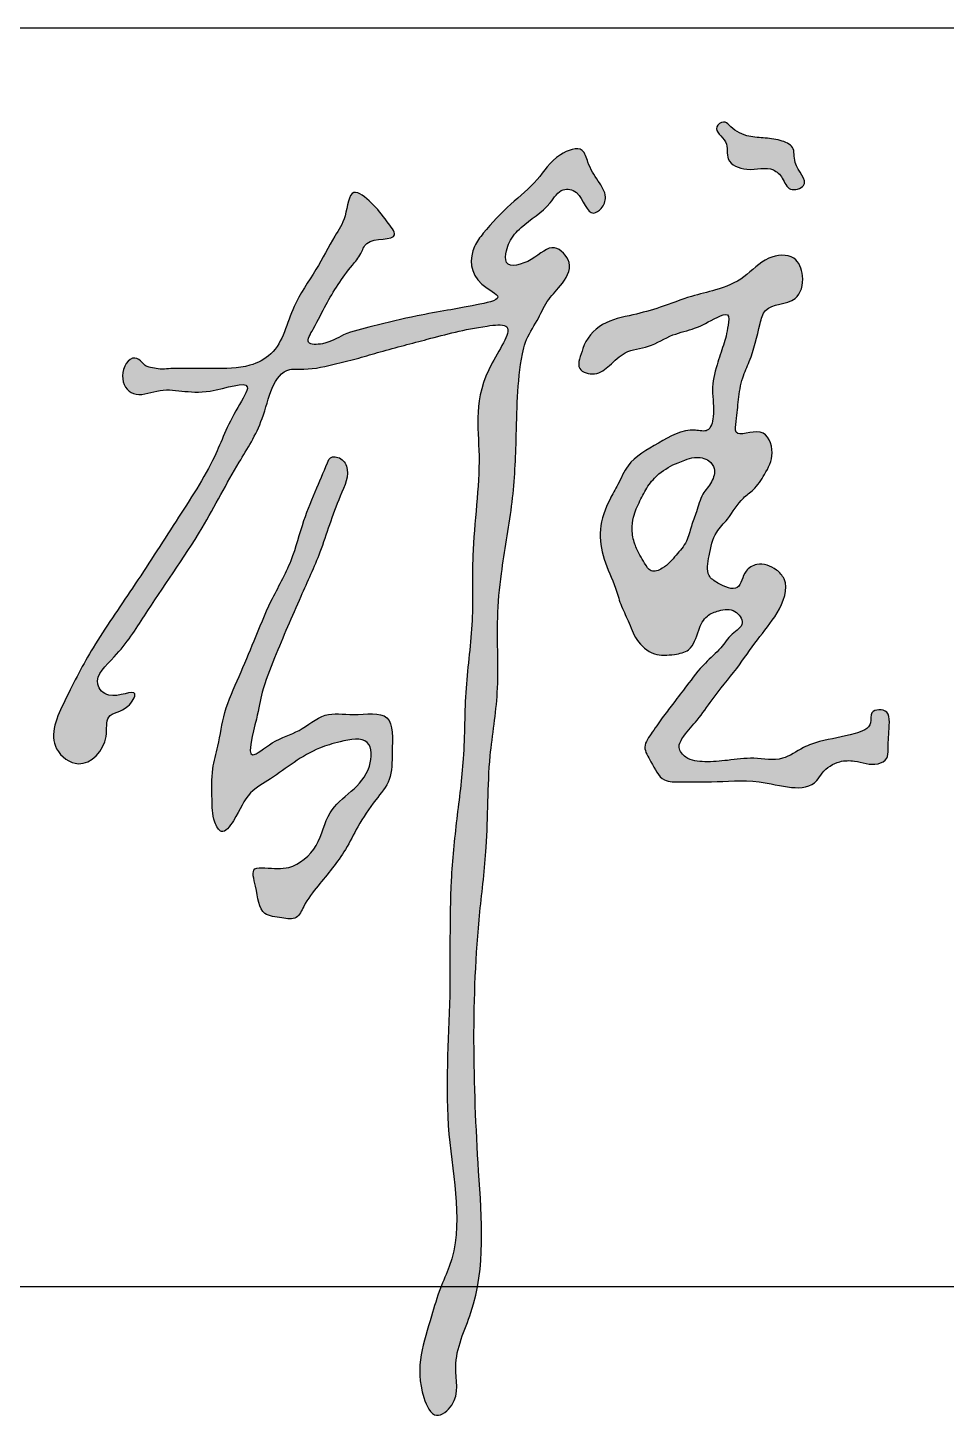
# Model space of a CAD drawing. Extents: x -534 to 560, y 572 to 1344.
# Drawn here: x 526.43 to 535.91, y 791.6 to 806 of the extents above; entities that cross this region are included whole.
import ezdxf

# ---------------------------------------------------------------- set-up
doc = ezdxf.new("R2010")
doc.units = 0
doc.header["$LTSCALE"] = 1000
doc.header["$MEASUREMENT"] = 0
doc.layers.add('TK', color=7, linetype='Continuous')
doc.layers.add('外轮廓线', color=2, linetype='Continuous')

# ---------------------------------------------------------------- blocks, each defined once
blk = doc.blocks.new('BFGGFHBDRSGS')
at = {"layer": 'TK', "lineweight": 25}
h = blk.add_hatch(color=4, dxfattribs=at)
edge = h.paths.add_edge_path()
edge.add_spline(control_points=[(383048.7, -197907.7), (383060.7, -197907.7), (383077.6, -197907.5), (383105.2, -197908.2), (383133.6, -197893.7), (383139.7, -197859), (383160.8, -197831), (383173.4, -197805.3), (383185.4, -197788.3), (383186.9, -197761.1), (383207.6, -197777.9), (383214.4, -197787.5), (383230.1, -197807.5), (383200.9, -197802.4), (383196.7, -197817.6), (383183.7, -197832), (383170.1, -197853.3), (383161.5, -197871.5), (383151, -197889.2), (383170.3, -197888.6), (383183.4, -197879.3), (383210.2, -197873.3), (383236.7, -197866.4), (383265.8, -197861.4), (383283.3, -197858.2), (383313.6, -197852.2), (383283.2, -197839), (383282.1, -197815), (383297.4, -197795.1), (383314.1, -197777.6), (383337.5, -197758.8), (383348.8, -197738.8), (383372.6, -197729.7), (383377.2, -197746.8), (383383.9, -197757.6), (383392.4, -197769.9), (383388.7, -197780.4), (383376.1, -197788.6), (383372.7, -197767.1), (383354.6, -197763.5), (383344.3, -197782.2), (383326.9, -197791.1), (383314.8, -197804.9), (383311.7, -197814.4), (383309.9, -197829.4), (383334.7, -197822.4), (383348, -197806), (383366.9, -197824.5), (383355.7, -197841.9), (383343.4, -197854), (383336.5, -197870.7), (383327.4, -197883.4), (383320.5, -197915.7), (383320.4, -197959.3), (383317.2, -198017.8), (383308.2, -198064.3), (383303.5, -198113.8), (383307.2, -198162.4), (383296.4, -198222.7), (383297.9, -198281.1), (383283.7, -198390.6), (383286.1, -198512.9), (383297.1, -198637.2), (383266.8, -198695.2), (383276.4, -198727.1), (383254.4, -198744.6), (383236.5, -198705.7), (383249, -198674.2), (383258.3, -198639.6), (383280, -198595.1), (383259.9, -198513.1), (383268.9, -198412.4), (383265.8, -198328.4), (383272.2, -198265.8), (383279, -198215.1), (383278.4, -198162.3), (383286.4, -198108.8), (383283.4, -198047.5), (383294.8, -197976.2), (383283.2, -197923.7), (383321.9, -197870.9), (383281.8, -197875.6), (383253.5, -197883.5), (383218.4, -197892.4), (383194.8, -197899.5), (383174.5, -197904.6), (383156.7, -197908.9), (383127.4, -197906.6), (383120.9, -197949.6), (383095.7, -197986.8), (383068, -198042.2), (383030.7, -198092.9), (383007.1, -198132.4), (382981.7, -198154.3), (382997, -198172.8), (383022.3, -198159.2), (383010.7, -198180.6), (382992.6, -198181.1), (382997.1, -198206.3), (382975.6, -198229.4), (382945.1, -198206), (382963.3, -198166.8), (382984, -198127.1), (383016.9, -198080.2), (383048.2, -198030.7), (383080.6, -197981.8), (383091.2, -197949.1), (383114.6, -197913.7), (383066.5, -197932.4), (383043.7, -197920.2), (383015.3, -197932.4), (383002.9, -197914.2), (383013.5, -197895.9), (383022.5, -197902), (383025.3, -197906.3), (383030.3, -197906.7), (383037.8, -197909.1), (383043.4, -197907.7), (383048.7, -197907.7)], knot_values=[0, 0, 0, 0, 25.952585, 51.636703, 67.965693, 104.125625, 133.629124, 159.987574, 175.603302, 192.650395, 206.515224, 223.507092, 233.778788, 253.666142, 261.825602, 271.673572, 304.049709, 323.240192, 332.704129, 342.231182, 357.894694, 378.736102, 410.131273, 431.210789, 451.411002, 467.014663, 481.197714, 507.609172, 518.401185, 545.927663, 570.633714, 593.928321, 609.197082, 618.120414, 632.850803, 644.905303, 653.428844, 659.248101, 677.646639, 686.849127, 699.549667, 725.743416, 738.521228, 744.83054, 752.810723, 769.896628, 787.750181, 801.861944, 818.909001, 833.09021, 847.820633, 864.780966, 873.007061, 932.50287, 977.786065, 1024.626627, 1054.973634, 1106.450794, 1150.14902, 1212.950941, 1257.462457, 1435.52194, 1532.547723, 1571.515325, 1597.831016, 1610.424852, 1625.444888, 1681.551315, 1701.703346, 1717.751666, 1808.610851, 1903.768945, 1982.755773, 2025.310825, 2066.846756, 2115.253452, 2161.873827, 2206.228347, 2275.169488, 2339.544009, 2366.475595, 2379.125652, 2421.277855, 2454.619431, 2469.894057, 2485.425005, 2508.583281, 2518.149689, 2556.666223, 2590.603234, 2642.431915, 2714.476319, 2749.489633, 2771.43994, 2782.089017, 2800.003472, 2809.692634, 2824.872459, 2838.179621, 2864.802367, 2883.080431, 2916.49465, 2957.795956, 3006.715998, 3061.561635, 3113.04816, 3150.513709, 3166.090988, 3191.669454, 3228.39046, 3244.507327, 3258.872849, 3273.753715, 3279.707632, 3283.349075, 3286.464787, 3291.848091, 3303.314003, 3303.314003, 3303.314003, 3303.314003], degree=3, periodic=0)
edge = h.paths.add_edge_path()
edge.add_spline(control_points=[(383372.7, -197891.9), (383375.5, -197882.4), (383387.2, -197870.7), (383411.7, -197865.5), (383435.4, -197859.1), (383456.7, -197850.5), (383479.7, -197845.4), (383501.8, -197836.6), (383516.6, -197818.5), (383541.3, -197816.1), (383549.3, -197835.1), (383543.5, -197858.1), (383517.7, -197855.4), (383511.5, -197879.2), (383507.7, -197897), (383498.5, -197916), (383495.8, -197932.7), (383495.2, -197945.7), (383492.1, -197964.5), (383517, -197951.6), (383525.9, -197975.7), (383517.6, -197991.1), (383509.7, -198003.5), (383496.6, -198012.2), (383490, -198026), (383476.2, -198038.7), (383473.3, -198054.6), (383469.9, -198071.5), (383481.1, -198079.6), (383497.9, -198086.6), (383499.6, -198068.4), (383512.7, -198061.4), (383525.1, -198065.6), (383537.8, -198079.2), (383527.8, -198103.5), (383510.5, -198123), (383494.6, -198147.5), (383477.1, -198167.2), (383464.5, -198186.8), (383454.2, -198197.3), (383446.9, -198208.8), (383455.7, -198219.1), (383470.4, -198220.6), (383488.4, -198219.1), (383508.7, -198216.1), (383530.6, -198220.8), (383545.9, -198208.8), (383565.6, -198202.1), (383582.8, -198200.3), (383603.2, -198192.8), (383599.5, -198178.3), (383615.8, -198177.9), (383616.2, -198189.6), (383615.4, -198199.2), (383614.8, -198208.7), (383615.1, -198218.5), (383603.1, -198224.3), (383590.8, -198218.8), (383574.7, -198219.2), (383564, -198226.1), (383552.1, -198247.1), (383513.1, -198232.2), (383479.3, -198236.8), (383454.8, -198235.8), (383434.4, -198236.6), (383428.1, -198221.5), (383419.1, -198208.2), (383428.7, -198195.6), (383436.2, -198184.5), (383445.5, -198172.3), (383456.3, -198158.1), (383467.8, -198142.7), (383482.2, -198130.8), (383489.4, -198118.9), (383502.8, -198111), (383493.3, -198097.9), (383481.3, -198099.5), (383469.8, -198104), (383463.5, -198116.6), (383459.8, -198132.1), (383443.8, -198135.4), (383428.3, -198136.3), (383414.2, -198124.1), (383409.2, -198108.6), (383402.4, -198095.4), (383397.9, -198078.4), (383388.6, -198060), (383384.6, -198034.9), (383391.8, -198014.8), (383401.4, -197999.2), (383409.1, -197979.9), (383433.3, -197967.2), (383453.5, -197954.1), (383473.4, -197959.2), (383477.9, -197941.8), (383474, -197925.5), (383478.4, -197906), (383484.5, -197888.8), (383487.6, -197877.6), (383489.4, -197862.6), (383474.1, -197869.2), (383463.1, -197876.3), (383442.4, -197880.3), (383426.2, -197891.4), (383406.2, -197892.9), (383394.8, -197905), (383383.5, -197914.1), (383365.2, -197908.6), (383370.9, -197898), (383372.7, -197891.9)], knot_values=[0, 0, 0, 0, 21.197446, 43.137125, 62.503937, 85.386886, 102.397921, 123.758136, 145.089808, 162.248202, 175.586348, 192.090395, 213.838319, 223.531112, 250.670069, 262.715537, 277.921785, 292.90679, 300.362059, 316.774436, 333.144826, 348.94343, 361.963948, 370.805148, 388.846329, 400.494972, 417.707876, 431.127361, 439.055386, 452.810837, 465.486659, 474.185126, 488.121226, 496.048546, 520.039916, 542.845048, 567.081399, 594.507977, 611.732494, 626.125601, 634.594204, 642.520223, 655.821798, 671.5191, 689.546813, 709.365023, 725.441229, 737.253777, 762.298412, 775.208798, 782.178855, 792.328829, 799.479375, 808.24268, 818.3861, 824.444283, 831.478179, 847.714198, 857.864171, 872.178634, 878.444755, 918.09195, 950.815155, 971.555166, 983.160011, 998.639652, 1009.588684, 1020.919129, 1034.468401, 1045.985808, 1060.452046, 1080.744158, 1095.648706, 1107.825894, 1118.271143, 1127.599119, 1138.670097, 1147.32836, 1158.706122, 1173.746215, 1183.947793, 1197.782112, 1213.181759, 1227.402093, 1239.940556, 1251.409916, 1272.886113, 1293.276356, 1315.14789, 1326.478726, 1341.13111, 1367.235465, 1394.009609, 1402.194871, 1412.26628, 1430.678128, 1448.28094, 1462.440232, 1476.505958, 1483.681578, 1490.50663, 1508.122312, 1523.655195, 1542.197388, 1558.710275, 1572.528775, 1584.20394, 1595.043343, 1608.918918, 1608.918918, 1608.918918, 1608.918918], degree=3, periodic=0)
edge = h.paths.add_edge_path()
edge.add_spline(control_points=[(383488.6, -197714.2), (383493.1, -197719), (383501.1, -197723.6), (383516.2, -197724.4), (383528.1, -197725.8), (383541.9, -197731), (383538.4, -197746.8), (383555.5, -197761.9), (383535.4, -197768), (383532, -197756.2), (383521.2, -197746), (383504.9, -197752.4), (383484.6, -197743.8), (383489.9, -197726.9), (383474.3, -197717.9), (383484, -197710.8), (383487.3, -197712.7), (383488.6, -197714.2)], knot_values=[0, 0, 0, 0, 14.316415, 25.660757, 37.535544, 47.192044, 57.673329, 74.57473, 83.789423, 93.166167, 101.46171, 119.760041, 134.244756, 146.112177, 158.091971, 163.816055, 168.01066, 168.01066, 168.01066, 168.01066], degree=3, periodic=0)
edge = h.paths.add_edge_path(flags=17)
edge.add_spline(control_points=[(383171, -197979.9), (383167.1, -197989), (383161.2, -198002.8), (383149.7, -198030.2), (383142.3, -198061.6), (383124.5, -198091.6), (383112.2, -198122.9), (383099.9, -198152.4), (383087.4, -198179.5), (383084, -198205), (383077.3, -198227.4), (383078.5, -198248.5), (383078, -198264.3), (383086, -198279.8), (383099.9, -198261.5), (383104.9, -198245.2), (383126.1, -198233.3), (383142.9, -198220.3), (383161.8, -198209.2), (383180.2, -198203.9), (383205.4, -198199), (383205, -198238.3), (383169.5, -198251.3), (383164.5, -198288), (383142, -198306.4), (383124.9, -198304.6), (383108.3, -198303.7), (383114.8, -198323.4), (383115, -198342), (383132.7, -198343.9), (383146.1, -198346.3), (383152.2, -198331.4), (383165.4, -198314.7), (383182.5, -198294.8), (383194.3, -198269.9), (383206.4, -198252), (383221.6, -198234), (383220.6, -198211.7), (383223.5, -198178.3), (383190.9, -198184.3), (383167.1, -198179.7), (383147.5, -198197.4), (383128.6, -198201.3), (383102.7, -198224.3), (383114.5, -198185.3), (383117.5, -198163.3), (383131, -198129.4), (383146.3, -198093.5), (383166.1, -198050.8), (383175.3, -198017.6), (383189.4, -197989.1), (383179.9, -197977.6), (383172.1, -197977.3), (383171, -197979.9)], knot_values=[0, 0, 0, 0, 21.224075, 45.345479, 74.068765, 105.081458, 134.833567, 161.316096, 188.067147, 211.530712, 227.525617, 248.527389, 264.274111, 271.996198, 283.070365, 305.434232, 322.242922, 341.892371, 362.011074, 376.8463, 395.419589, 411.599399, 453.567778, 478.000099, 502.010449, 518.380849, 525.234341, 537.165585, 556.995186, 568.987179, 578.8813, 587.956467, 605.351906, 636.504193, 654.346855, 676.466153, 693.197676, 712.050427, 736.00453, 758.885584, 778.41724, 799.065413, 819.442107, 835.251063, 859.790503, 878.899202, 903.960891, 949.55483, 982.679319, 1023.70239, 1044.821419, 1053.18495, 1059.482707, 1059.482707, 1059.482707, 1059.482707], degree=3, periodic=0)
edge = h.paths.add_edge_path(flags=16)
edge.add_spline(control_points=[(383448.2, -197982.6), (383441.7, -197985.2), (383434.1, -197989.7), (383423.7, -198001), (383417.9, -198013.1), (383412.5, -198024.3), (383411.3, -198036.3), (383413.1, -198046.7), (383417.6, -198055.4), (383421.8, -198062.2), (383426.3, -198070.8), (383438.7, -198065.8), (383446.2, -198056.4), (383455.8, -198045.8), (383458.4, -198033), (383463.5, -198020.9), (383466.5, -198007.8), (383475.3, -197998.7), (383478.7, -197988), (383472.1, -197979.3), (383462.5, -197977.5), (383454, -197980.2), (383450.4, -197981.8), (383448.2, -197982.6)], knot_values=[0, 0, 0, 0, 15.132867, 26.607856, 37.885424, 50.001931, 58.598379, 68.659905, 77.114758, 83.366804, 90.397207, 98.26028, 111.31348, 123.292181, 134.11955, 144.488154, 157.444466, 167.805365, 177.099968, 183.339377, 193.571657, 200.47446, 205.412305, 205.412305, 205.412305, 205.412305], degree=3, periodic=0)
at = {"layer": 'TK'}
for p, q in [((376484, -197637.1), (384484, -197637.1)), ((376484, -198637.1), (384484, -198637.1))]:
    blk.add_line(p, q, dxfattribs=at)
at = {"layer": 'TK', "color": 4}
for points, start_tangent, end_tangent in [([(383488.6, -197714.2), (383502.8, -197722.8), (383515.8, -197724.5), (383529.4, -197726.6), (383539.1, -197732.1), (383541.3, -197744), (383547.8, -197762.4), (383537.5, -197765.2), (383531, -197756.5), (383523.9, -197750), (383502.8, -197749.4), (383488.1, -197741.3), (383485.9, -197727.7), (383478.9, -197715.8), (383484.3, -197712), (383488.6, -197714.2)], (0.676765, -0.736199), (0.676765, -0.736199)), ([(383048.7, -197907.7), (383078.7, -197907.7), (383108.3, -197905.2), (383124.9, -197896.1), (383143.3, -197858.6), (383160.7, -197829.2), (383175.7, -197802.6), (383183.8, -197786.5), (383190.8, -197768), (383204.6, -197776.1), (383217.3, -197791.1), (383223.1, -197801.5), (383201.1, -197808.4), (383196.3, -197816.5), (383189.6, -197825.7), (383168.8, -197856.9), (383158.4, -197876.5), (383154.9, -197886.9), (383165.9, -197888), (383182.7, -197881.1), (383205.8, -197874.2), (383241.1, -197865.9), (383265.1, -197861.5), (383288.1, -197857.2), (383305.1, -197851.1), (383292.4, -197840.7), (383286.6, -197810.7), (383293.6, -197800.3), (383315.5, -197777.2), (383336.3, -197757.6), (383354.8, -197738), (383372.1, -197734.5), (383376.7, -197743.8), (383384.8, -197758.8), (383390.6, -197771.5), (383387.1, -197780.7), (383381.3, -197784.2), (383367.5, -197768), (383357.1, -197765.7), (383346.7, -197776.1), (383323.6, -197795.7), (383314.3, -197807.3), (383312, -197814.2), (383312, -197823.4), (383331.7, -197821.1), (383350.2, -197811.9), (383361.7, -197823.4), (383354.8, -197841.9), (383344.4, -197854.6), (383336.3, -197869.6), (383327.1, -197886.9), (383324.7, -197896.1), (383319.7, -197964.8), (383316.1, -198017.1), (383308, -198070.7), (383305, -198105.7), (383304.7, -198165.2), (383299.1, -198215.5), (383295.9, -198288.1), (383290.9, -198339.4), (383289.9, -198545.4), (383283.8, -198657.5), (383271.7, -198700.9), (383268.6, -198731.2), (383256.5, -198739.3), (383246.4, -198725.2), (383252.5, -198660.5), (383259.5, -198638.3), (383266.6, -198621.1), (383266.3, -198516), (383266.9, -198405.9), (383268.1, -198314.5), (383272.5, -198265.5), (383277.6, -198217.7), (383279.9, -198161.7), (383284.7, -198108), (383285.3, -198056.6), (383290.2, -197977), (383300.6, -197903.3), (383311.4, -197874), (383296.7, -197874), (383249.1, -197884.5), (383211.8, -197894.5), (383194.8, -197899.4), (383177.4, -197903.8), (383151, -197908.2), (383139.9, -197908.6), (383118, -197947.4), (383099.7, -197982.2), (383070.3, -198034.4), (383024.5, -198104.1), (383000.5, -198136.8), (382987.5, -198158.6), (382996.2, -198167.3), (383016.9, -198166.2), (383011.4, -198176), (382996.2, -198184.7), (382994, -198200), (382972.2, -198221.7), (382954.8, -198209.8), (382961.3, -198171.6), (382983.8, -198129.5), (383015, -198082.2), (383049.6, -198029), (383080.1, -197977.8), (383098.6, -197938.6), (383106.2, -197922.3), (383076.8, -197925.6), (383034.3, -197925.6), (383015.8, -197927.7), (383007.1, -197913.6), (383016.9, -197899.4), (383022.8, -197902.9), (383025.8, -197905.9), (383029.3, -197906.8), (383035.4, -197908), (383048.7, -197907.7)], (1, 0), (1, 0)), ([(383372.7, -197891.9), (383388.3, -197872.9), (383412.4, -197865.1), (383434, -197859.1), (383459, -197850.4), (383478, -197845.3), (383500.5, -197834.9), (383520.3, -197820.2), (383540.2, -197820.2), (383547.1, -197834.1), (383541.1, -197852.2), (383517.7, -197861.7), (383513.4, -197872), (383504.8, -197902.2), (383499.6, -197915.1), (383496.2, -197932.4), (383494.4, -197949.7), (383494.4, -197958.3), (383513.4, -197958.3), (383522.9, -197974.7), (383516.9, -197991.9), (383507.9, -198004), (383500.1, -198010.6), (383487.5, -198027.3), (383478.9, -198037.7), (383472.9, -198056.6), (383472.9, -198072.2), (383479.8, -198078.2), (383495.3, -198081.7), (383502.2, -198068.7), (383510.8, -198063.5), (383526.4, -198067.8), (383532.4, -198074.8), (383526.8, -198101.9), (383511.2, -198123.2), (383494.8, -198146), (383475.2, -198170.9), (383463.5, -198187), (383452.8, -198199.8), (383449.1, -198208.9), (383454.4, -198216.4), (383469.4, -198220.1), (383487.5, -198219), (383508.3, -198217.4), (383531.2, -198217.4), (383547.8, -198208.9), (383560.6, -198204.1), (383588.8, -198197.7), (383601.1, -198189.2), (383602.2, -198181.2), (383613.9, -198180.7), (383616, -198188.6), (383615.5, -198198.8), (383615, -198210.5), (383613.9, -198217.4), (383607, -198221.7), (383588.3, -198219.6), (383576.6, -198220.1), (383562.7, -198229.2), (383558.4, -198235), (383512.6, -198236.1), (383474.7, -198236.1), (383450.7, -198236.1), (383437.4, -198234.5), (383426.7, -198220.1), (383421.9, -198208.4), (383427.8, -198196.6), (383436.8, -198183.8), (383444.8, -198173.2), (383455, -198159.9), (383469.9, -198141.7), (383482.1, -198129.6), (383491.2, -198118.8), (383499.2, -198109.8), (383493.4, -198100.7), (383480.6, -198100.2), (383471.5, -198104.4), (383464.6, -198115.6), (383456.6, -198131.1), (383445.4, -198134.8), (383429.4, -198134.3), (383415.5, -198123.1), (383408.6, -198108.2), (383402.7, -198094.9), (383398.6, -198082.3), (383389.6, -198059.1), (383386.6, -198035.7), (383394.2, -198011.5), (383400.5, -198000), (383408.5, -197985.1), (383432.7, -197967), (383462, -197956.8), (383471.4, -197956.8), (383476.2, -197946.2), (383475.6, -197924.9), (383479.2, -197904.8), (383484.2, -197889.2), (383488, -197873.4), (383487.4, -197865.1), (383479.7, -197866.9), (383461.4, -197875.8), (383444.2, -197881.1), (383424.7, -197890), (383406.3, -197895.3), (383393.9, -197905.3), (383382, -197911.9), (383370.2, -197907.7), (383372.7, -197891.9)], (0.284283, 0.95874), (0.284283, 0.95874)), ([(383171, -197979.9), (383161.4, -198002.5), (383151.2, -198028.5), (383141, -198060.2), (383125.2, -198092.4), (383111.6, -198124), (383099.7, -198152.3), (383088.4, -198181.1), (383082.8, -198207.7), (383078.8, -198225.7), (383078.2, -198250), (383080.5, -198268.1), (383085.6, -198275.5), (383095.2, -198267), (383108.8, -198244.9), (383124.6, -198233.6), (383143.3, -198220.6), (383163.6, -198209.3), (383180, -198204.3), (383201.5, -198204.8), (383203.2, -198223.5), (383171.9, -198260.6), (383160.9, -198286.6), (383139.2, -198304), (383120.2, -198304.4), (383112.3, -198305.2), (383112.7, -198319), (383120.2, -198340.7), (383133.6, -198344.2), (383145.1, -198343.8), (383151, -198335.1), (383162.4, -198318.6), (383184.1, -198289.8), (383194, -198271.7), (383208.2, -198250.4), (383218.9, -198234.2), (383221.2, -198212.5), (383217, -198185.1), (383190.6, -198182.6), (383168, -198183.2), (383147.3, -198195.2), (383126, -198205.2), (383110.3, -198214.6), (383113.4, -198186.4), (383118.1, -198164.8), (383127.9, -198137.5), (383148.6, -198088.9), (383163.8, -198053.7), (383180, -198009.1), (383184.9, -197985.2), (383178.1, -197978.3), (383171, -197979.9)], (-0.394162, -0.919041), (-0.394162, -0.919041)), ([(383448.2, -197982.6), (383433.1, -197991.5), (383424.3, -198001.3), (383418, -198012.8), (383412.8, -198025.8), (383411.8, -198035.7), (383413.9, -198047.2), (383418, -198056), (383421.7, -198062.3), (383426.9, -198068.5), (383435.7, -198066.4), (383446.7, -198056), (383454.9, -198044.9), (383458.8, -198033), (383462.8, -198021.6), (383468, -198007.6), (383474.8, -197997.7), (383476.9, -197987.2), (383472.8, -197981.2), (383461.3, -197978.4), (383453.5, -197980.5), (383448.2, -197982.6)], (-0.928724, -0.370772), (-0.928724, -0.370772))]:
    blk.add_spline(points, degree=3, dxfattribs=dict(at, start_tangent=start_tangent, end_tangent=end_tangent))
blk = doc.blocks.new('A$C37B82D5D')
at = {"xscale": 1.25, "yscale": 1.25, "zscale": 1.25}
blk.add_blockref('BFGGFHBDRSGS', (-376730, 269546.9), dxfattribs=at)

msp = doc.modelspace()

# ---------------------------------------------------------------- block references
at = {"layer": '外轮廓线', "ltscale": 0.03, "xscale": 0.01040000000011787, "yscale": 0.01040000000011787, "zscale": 0.01040000000024591}
msp.add_blockref('A$C37B82D5D', (-533.694, 571.998), dxfattribs=at)

doc.saveas('drawing.dxf')
